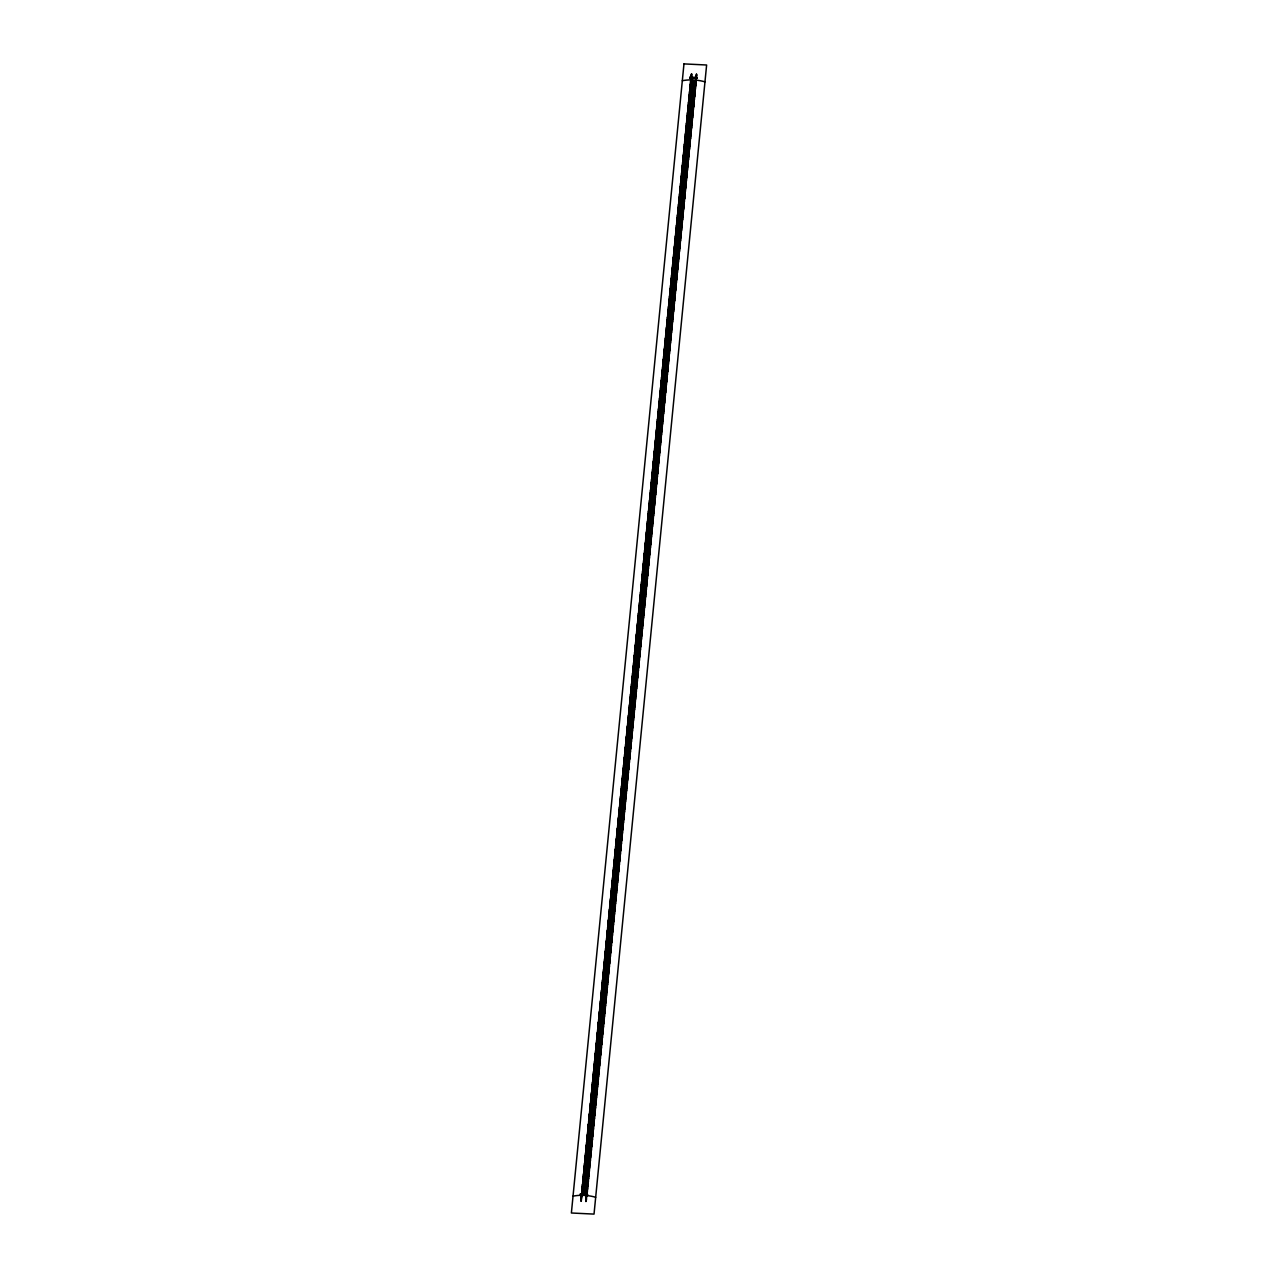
<?xml version="1.0" encoding="UTF-8"?>
<svg xmlns="http://www.w3.org/2000/svg" width="1278" height="1278" viewBox="0 0 1278 1278"><rect width="100%" height="100%" fill="white"/><g stroke="black" fill="none" stroke-linecap="round" stroke-linejoin="round"><path stroke-width="1.5" d="M690.887 77.383L690.855 80.354M695.855 78.006L696.015 80.594M581.698 1195.761L581.378 1200.521M586.171 1196.959L586.235 1195.968M586.554 1195.984L586.314 1200.202L586.41 1198.54M691.222 79.204L690.807 80.418M581.139 1199.946L581.362 1195.218M586.203 1196.911L585.995 1200.186M695.967 80.674L695.695 78.677M580.42 1193.94L587.417 1194.275L580.42 1193.94L580.484 1194.818L587.497 1194.898L580.484 1194.818M689.816 77.479L696.829 77.559L696.893 78.437L689.816 77.479L696.829 77.559M689.848 77.223L689.992 78.389M581.889 1194.946L580.659 1193.86L581.634 1193.588M581.618 1193.716L587.289 1193.205C586.506 1197.566 587.225 1191.623 586.107 1195.042M691.478 73.868L581.043 1201.352L691.813 74.044M585.899 1200.745L585.979 1200.058M586.442 1194.579L586.746 1195.186M696.047 76.408L696.446 78.437M696.334 74.108L585.899 1201.576L696.67 74.284M587.081 1195.234L586.346 1193.812M696.893 78.437L689.928 77.846M691.206 76.392L691.35 74.939M696.366 76.632L696.526 75.37L696.302 77.159M691.19 76.169L691.031 77.431M691.51 76.185L691.35 77.447M691.446 76.92L691.414 74.252M695.983 77.143L696.574 74.507M690.887 78.789L690.36 77.718L690.855 78.597M587.017 1194.61L586.458 1193.78M581.65 1194.515L581.378 1195.313M581.57 1194.93L582.001 1194.515M696.031 78.581L696.19 77.399M690.567 78.629L690.727 78.629M690.887 77.846L690.056 78.341M580.963 1194.179L581.65 1195.489M695.727 79.028L695.823 78.565M690.791 76.984L691.174 78.07M695.631 77.223L696.047 79.044M581.538 1193.572L587.321 1193.987M581.666 1195.904L581.634 1194.259M695.663 76.952L695.695 78.277M587.417 1194.275L587.465 1195.17M586.139 1194.754L586.522 1196.128M581.282 1194.515L581.346 1195.889M682.324 80.738A24.49 11.502 5.6 0 1 704.977 81.84M573.023 1196.16A24.49 11.502 5.6 0 1 595.676 1197.262M683.97 63.9L571.378 1212.998L594.03 1214.1L706.622 65.002L683.97 63.9M581.73 1191.527L587.353 1192.438L581.73 1191.527M581.873 1190.138L587.497 1191.048L581.873 1190.138M582.001 1188.732L587.624 1189.658L582.001 1188.732M582.145 1187.342L587.768 1188.252L582.145 1187.342M582.273 1185.936L587.896 1186.863L582.273 1185.936M582.417 1184.546L588.04 1185.457L582.417 1184.546M582.544 1183.156L588.184 1184.067L582.544 1183.156M582.688 1181.751L588.311 1182.677L582.688 1181.751M582.832 1180.361L588.455 1181.271L582.832 1180.361M582.96 1178.955L588.583 1179.882L582.96 1178.955M583.103 1177.565L588.727 1178.492L583.103 1177.565M583.231 1176.175L588.854 1177.086L583.231 1176.175M583.375 1174.77L588.998 1175.696L583.375 1174.77M583.503 1173.38L589.142 1174.29L583.503 1173.38M583.647 1171.99L589.27 1172.9L583.647 1171.99M583.79 1170.584L589.414 1171.511L583.79 1170.584M583.918 1169.194L589.541 1170.105L583.918 1169.194M584.062 1167.788L589.685 1168.715L584.062 1167.788M584.19 1166.399L589.813 1167.309L584.19 1166.399M584.334 1165.009L589.957 1165.919L584.334 1165.009M584.461 1163.603L590.085 1164.53L584.461 1163.603M584.605 1162.213L590.228 1163.124L584.605 1162.213M584.733 1160.807L590.372 1161.734L584.733 1160.807M584.877 1159.418L590.5 1160.328L584.877 1159.418M585.02 1158.028L590.644 1158.938L585.02 1158.028M585.148 1156.622L590.771 1157.548L585.148 1156.622M585.292 1155.232L590.915 1156.143L585.292 1155.232M585.42 1153.826L591.043 1154.753L585.42 1153.826M585.564 1152.436L591.187 1153.363L585.564 1152.436M585.691 1151.047L591.331 1151.957L585.691 1151.047M585.835 1149.641L591.458 1150.567L585.835 1149.641M585.979 1148.251L591.602 1149.162L585.979 1148.251M586.107 1146.861L591.73 1147.772L586.107 1146.861M586.251 1145.455L591.874 1146.382L586.251 1145.455M586.378 1144.066L592.002 1144.976L586.378 1144.066M586.522 1142.66L592.145 1143.586L586.522 1142.66M586.65 1141.27L592.273 1142.181L586.65 1141.27M586.794 1139.88L592.417 1140.791L586.794 1139.88M586.921 1138.474L592.561 1139.401L586.921 1138.474M587.065 1137.085L592.688 1137.995L587.065 1137.085M587.209 1135.679L592.832 1136.605L587.209 1135.679M587.337 1134.289L592.96 1135.199L587.337 1134.289M587.481 1132.899L593.104 1133.81L587.481 1132.899M587.608 1131.493L593.232 1132.42L587.608 1131.493M587.752 1130.103L593.375 1131.014L587.752 1130.103M587.88 1128.714L593.519 1129.624L587.88 1128.714M588.024 1127.308L593.647 1128.234L588.024 1127.308M588.168 1125.918L593.791 1126.829L588.168 1125.918M588.295 1124.512L593.919 1125.439L588.295 1124.512M588.439 1123.122L594.062 1124.033L588.439 1123.122M588.567 1121.733L594.19 1122.643L588.567 1121.733M588.711 1120.327L594.334 1121.253L588.711 1120.327M588.838 1118.937L594.462 1119.847L588.838 1118.937M588.982 1117.531L594.605 1118.458L588.982 1117.531M589.11 1116.141L594.749 1117.052L589.11 1116.141M589.254 1114.751L594.877 1115.662L589.254 1114.751M589.398 1113.346L595.021 1114.272L589.398 1113.346M589.525 1111.956L595.149 1112.866L589.525 1111.956M589.669 1110.55L595.292 1111.477L589.669 1110.55M589.797 1109.16L595.42 1110.087L589.797 1109.16M589.941 1107.77L595.564 1108.681L589.941 1107.77M590.069 1106.365L595.708 1107.291L590.069 1106.365M590.212 1104.975L595.836 1105.885L590.212 1104.975M590.356 1103.585L595.979 1104.496L590.356 1103.585M590.484 1102.179L596.107 1103.106L590.484 1102.179M590.628 1100.789L596.251 1101.7L590.628 1100.789M590.755 1099.384L596.379 1100.31L590.755 1099.384M590.899 1097.994L596.522 1098.904L590.899 1097.994M591.027 1096.604L596.65 1097.514L591.027 1096.604M591.171 1095.198L596.794 1096.125L591.171 1095.198M591.299 1093.808L596.938 1094.719L591.299 1093.808M591.442 1092.402L597.066 1093.329L591.442 1092.402M591.586 1091.013L597.209 1091.923L591.586 1091.013M591.714 1089.623L597.337 1090.533L591.714 1089.623M591.858 1088.217L597.481 1089.144L591.858 1088.217M591.986 1086.827L597.609 1087.738L591.986 1086.827M592.129 1085.421L597.753 1086.348L592.129 1085.421M592.257 1084.032L597.896 1084.958L592.257 1084.032M592.401 1082.642L598.024 1083.552L592.401 1082.642M592.545 1081.236L598.168 1082.162L592.545 1081.236M592.673 1079.846L598.296 1080.757L592.673 1079.846M592.816 1078.456L598.439 1079.367L592.816 1078.456M592.944 1077.05L598.567 1077.977L592.944 1077.05M593.088 1075.661L598.711 1076.571L593.088 1075.661M593.216 1074.255L598.839 1075.181L593.216 1074.255M593.359 1072.865L598.983 1073.776L593.359 1072.865M593.487 1071.475L599.126 1072.386L593.487 1071.475M593.631 1070.069L599.254 1070.996L593.631 1070.069M593.775 1068.68L599.398 1069.59L593.775 1068.68M593.903 1067.274L599.526 1068.2L593.903 1067.274M594.046 1065.884L599.67 1066.795L594.046 1065.884M594.174 1064.494L599.797 1065.405L594.174 1064.494M594.318 1063.088L599.941 1064.015L594.318 1063.088M594.446 1061.698L600.085 1062.609L594.446 1061.698M594.589 1060.309L600.213 1061.219L594.589 1060.309M594.733 1058.903L600.356 1059.829L594.733 1058.903M594.861 1057.513L600.484 1058.424L594.861 1057.513M595.005 1056.107L600.628 1057.034L595.005 1056.107M595.133 1054.717L600.756 1055.628L595.133 1054.717M595.276 1053.328L600.9 1054.238L595.276 1053.328M595.404 1051.922L601.027 1052.848L595.404 1051.922M595.548 1050.532L601.171 1051.443L595.548 1050.532M595.676 1049.126L601.315 1050.053L595.676 1049.126M595.82 1047.736L601.443 1048.647L595.82 1047.736M595.963 1046.347L601.587 1047.257L595.963 1046.347M596.091 1044.941L601.714 1045.867L596.091 1044.941M596.235 1043.551L601.858 1044.461L596.235 1043.551M596.363 1042.145L601.986 1043.072L596.363 1042.145M596.506 1040.755L602.13 1041.682L596.506 1040.755M596.634 1039.365L602.273 1040.276L596.634 1039.365M596.778 1037.96L602.401 1038.886L596.778 1037.96M596.922 1036.57L602.545 1037.48L596.922 1036.57M597.05 1035.18L602.673 1036.091L597.05 1035.18M597.193 1033.774L602.817 1034.701L597.193 1033.774M597.321 1032.384L602.944 1033.295L597.321 1032.384M597.465 1030.979L603.088 1031.905L597.465 1030.979M597.593 1029.589L603.216 1030.499L597.593 1029.589M597.737 1028.199L603.36 1029.11L597.737 1028.199M597.864 1026.793L603.504 1027.72L597.864 1026.793M598.008 1025.403L603.631 1026.314L598.008 1025.403M598.152 1023.997L603.775 1024.924L598.152 1023.997M598.28 1022.608L603.903 1023.518L598.28 1022.608M598.423 1021.218L604.047 1022.128L598.423 1021.218M598.551 1019.812L604.174 1020.739L598.551 1019.812M598.695 1018.422L604.318 1019.333L598.695 1018.422M598.823 1017.016L604.462 1017.943L598.823 1017.016M598.967 1015.627L604.59 1016.553L598.967 1015.627M599.11 1014.237L604.734 1015.147L599.11 1014.237M599.238 1012.831L604.861 1013.758L599.238 1012.831M599.382 1011.441L605.005 1012.352L599.382 1011.441M599.51 1010.051L605.133 1010.962L599.51 1010.051M599.654 1008.646L605.277 1009.572L599.654 1008.646M599.781 1007.256L605.405 1008.166L599.781 1007.256M599.925 1005.85L605.548 1006.776L599.925 1005.85M600.053 1004.46L605.692 1005.371L600.053 1004.46M600.197 1003.07L605.82 1003.981L600.197 1003.07M600.341 1001.664L605.964 1002.591L600.341 1001.664M600.468 1000.275L606.091 1001.185L600.468 1000.275M600.612 998.869L606.235 999.795L600.612 998.869M600.74 997.479L606.363 998.406L600.74 997.479M600.884 996.089L606.507 997L600.884 996.089M601.011 994.683L606.651 995.61L601.011 994.683M601.155 993.294L606.778 994.204L601.155 993.294M601.299 991.904L606.922 992.814L601.299 991.904M601.427 990.498L607.05 991.424L601.427 990.498M601.571 989.108L607.194 990.019L601.571 989.108M601.698 987.702L607.322 988.629L601.698 987.702M601.842 986.312L607.465 987.223L601.842 986.312M601.97 984.923L607.593 985.833L601.97 984.923M602.114 983.517L607.737 984.443L602.114 983.517M602.242 982.127L607.881 983.038L602.242 982.127M602.385 980.721L608.009 981.648L602.385 980.721M602.529 979.331L608.152 980.242L602.529 979.331M602.657 977.942L608.28 978.852L602.657 977.942M602.801 976.536L608.424 977.462L602.801 976.536M602.928 975.146L608.552 976.057L602.928 975.146M603.072 973.74L608.695 974.667L603.072 973.74M603.2 972.35L608.839 973.277L603.2 972.35M603.344 970.96L608.967 971.871L603.344 970.96M603.488 969.555L609.111 970.481L603.488 969.555M603.615 968.165L609.239 969.075L603.615 968.165M603.759 966.775L609.382 967.686L603.759 966.775M603.887 965.369L609.51 966.296L603.887 965.369M604.031 963.979L609.654 964.89L604.031 963.979M604.159 962.574L609.782 963.5L604.159 962.574M604.302 961.184L609.925 962.094L604.302 961.184M604.43 959.794L610.069 960.705L604.43 959.794M604.574 958.388L610.197 959.315L604.574 958.388M604.718 956.998L610.341 957.909L604.718 956.998M604.845 955.593L610.469 956.519L604.845 955.593M604.989 954.203L610.612 955.113L604.989 954.203M605.117 952.813L610.74 953.723L605.117 952.813M605.261 951.407L610.884 952.334L605.261 951.407M605.389 950.017L611.028 950.928L605.389 950.017M605.532 948.627L611.156 949.538L605.532 948.627M605.676 947.222L611.299 948.148L605.676 947.222M605.804 945.832L611.427 946.742L605.804 945.832M605.948 944.426L611.571 945.353L605.948 944.426M606.076 943.036L611.699 943.947L606.076 943.036M606.219 941.646L611.842 942.557L606.219 941.646M606.347 940.241L611.97 941.167L606.347 940.241M606.491 938.851L612.114 939.761L606.491 938.851M606.619 937.445L612.258 938.371L606.619 937.445M606.762 936.055L612.386 936.966L606.762 936.055M606.906 934.665L612.529 935.576L606.906 934.665M607.034 933.26L612.657 934.186L607.034 933.26M607.178 931.87L612.801 932.78L607.178 931.87M607.306 930.464L612.929 931.39L607.306 930.464M607.449 929.074L613.073 930.001L607.449 929.074M607.577 927.684L613.216 928.595L607.577 927.684M607.721 926.278L613.344 927.205L607.721 926.278M607.865 924.889L613.488 925.799L607.865 924.889M607.993 923.499L613.616 924.409L607.993 923.499M608.136 922.093L613.76 923.02L608.136 922.093M608.264 920.703L613.887 921.614L608.264 920.703M608.408 919.297L614.031 920.224L608.408 919.297M608.536 917.908L614.159 918.818L608.536 917.908M608.679 916.518L614.303 917.428L608.679 916.518M608.807 915.112L614.446 916.038L608.807 915.112M608.951 913.722L614.574 914.633L608.951 913.722M609.095 912.316L614.718 913.243L609.095 912.316M609.223 910.926L614.846 911.837L609.223 910.926M609.366 909.537L614.99 910.447L609.366 909.537M609.494 908.131L615.117 909.057L609.494 908.131M609.638 906.741L615.261 907.652L609.638 906.741M609.766 905.335L615.405 906.262L609.766 905.335M609.91 903.945L615.533 904.872L609.91 903.945M610.053 902.556L615.676 903.466L610.053 902.556M610.181 901.15L615.804 902.076L610.181 901.15M610.325 899.76L615.948 900.67L610.325 899.76M610.453 898.37L616.076 899.281L610.453 898.37M610.596 896.964L616.22 897.891L610.596 896.964M610.724 895.574L616.347 896.485L610.724 895.574M610.868 894.169L616.491 895.095L610.868 894.169M610.996 892.779L616.635 893.689L610.996 892.779M611.14 891.389L616.763 892.3L611.14 891.389M611.283 889.983L616.907 890.91L611.283 889.983M611.411 888.593L617.034 889.504L611.411 888.593M611.555 887.188L617.178 888.114L611.555 887.188M611.683 885.798L617.306 886.708L611.683 885.798M611.827 884.408L617.45 885.319L611.827 884.408M611.954 883.002L617.593 883.929L611.954 883.002M612.098 881.612L617.721 882.523L612.098 881.612M612.242 880.222L617.865 881.133L612.242 880.222M612.37 878.817L617.993 879.743L612.37 878.817M612.513 877.427L618.137 878.337L612.513 877.427M612.641 876.021L618.264 876.948L612.641 876.021M612.785 874.631L618.408 875.542L612.785 874.631M612.913 873.241L618.536 874.152L612.913 873.241M613.057 871.836L618.68 872.762L613.057 871.836M613.2 870.446L618.824 871.356L613.2 870.446M613.328 869.04L618.951 869.967L613.328 869.04M613.472 867.65L619.095 868.561L613.472 867.65M613.6 866.26L619.223 867.171L613.6 866.26M613.744 864.855L619.367 865.781L613.744 864.855M613.871 863.465L619.495 864.375L613.871 863.465M614.015 862.059L619.638 862.985L614.015 862.059M614.143 860.669L619.782 861.596L614.143 860.669M614.287 859.279L619.91 860.19L614.287 859.279M614.43 857.873L620.054 858.8L614.43 857.873M614.558 856.484L620.181 857.394L614.558 856.484M614.702 855.094L620.325 856.004L614.702 855.094M614.83 853.688L620.453 854.615L614.83 853.688M614.974 852.298L620.597 853.209L614.974 852.298M615.101 850.892L620.725 851.819L615.101 850.892M615.245 849.503L620.868 850.413L615.245 849.503M615.389 848.113L621.012 849.023L615.389 848.113M615.517 846.707L621.14 847.634L615.517 846.707M615.661 845.317L621.284 846.228L615.661 845.317M615.788 843.911L621.412 844.838L615.788 843.911M615.932 842.521L621.555 843.432L615.932 842.521M616.06 841.132L621.683 842.042L616.06 841.132M616.204 839.726L621.827 840.652L616.204 839.726M616.331 838.336L621.971 839.247L616.331 838.336M616.475 836.93L622.098 837.857L616.475 836.93M616.619 835.54L622.242 836.467L616.619 835.54M616.747 834.151L622.37 835.061L616.747 834.151M616.891 832.745L622.514 833.671L616.891 832.745M617.018 831.355L622.642 832.266L617.018 831.355M617.162 829.965L622.785 830.876L617.162 829.965M617.29 828.559L622.913 829.486L617.29 828.559M617.434 827.17L623.057 828.08L617.434 827.17M617.578 825.764L623.201 826.69L617.578 825.764M617.705 824.374L623.329 825.284L617.705 824.374M617.849 822.984L623.472 823.895L617.849 822.984M617.977 821.578L623.6 822.505L617.977 821.578M618.121 820.188L623.744 821.099L618.121 820.188M618.248 818.783L623.872 819.709L618.248 818.783M618.392 817.393L624.015 818.319L618.392 817.393M618.52 816.003L624.159 816.914L618.52 816.003M618.664 814.597L624.287 815.524L618.664 814.597M618.808 813.207L624.431 814.118L618.808 813.207M618.935 811.818L624.559 812.728L618.935 811.818M619.079 810.412L624.702 811.338L619.079 810.412M619.207 809.022L624.83 809.933L619.207 809.022M619.351 807.616L624.974 808.543L619.351 807.616M619.479 806.226L625.102 807.137L619.479 806.226M619.622 804.836L625.246 805.747L619.622 804.836M619.766 803.431L625.389 804.357L619.766 803.431M619.894 802.041L625.517 802.951L619.894 802.041M620.038 800.635L625.661 801.562L620.038 800.635M620.165 799.245L625.789 800.156L620.165 799.245M620.309 797.855L625.932 798.766L620.309 797.855M620.437 796.45L626.06 797.376L620.437 796.45M620.581 795.06L626.204 795.97L620.581 795.06M620.709 793.654L626.348 794.581L620.709 793.654M620.852 792.264L626.476 793.191L620.852 792.264M620.996 790.874L626.619 791.785L620.996 790.874M621.124 789.469L626.747 790.395L621.124 789.469M621.268 788.079L626.891 788.989L621.268 788.079M621.396 786.689L627.019 787.599L621.396 786.689M621.539 785.283L627.163 786.21L621.539 785.283M621.667 783.893L627.29 784.804L621.667 783.893M621.811 782.487L627.434 783.414L621.811 782.487M621.955 781.098L627.578 782.008L621.955 781.098M622.082 779.708L627.706 780.618L622.082 779.708M622.226 778.302L627.849 779.229L622.226 778.302M622.354 776.912L627.977 777.823L622.354 776.912M622.498 775.506L628.121 776.433L622.498 775.506M622.626 774.117L628.249 775.027L622.626 774.117M622.769 772.727L628.393 773.637L622.769 772.727M622.897 771.321L628.536 772.247L622.897 771.321M623.041 769.931L628.664 770.842L623.041 769.931M623.185 768.541L628.808 769.452L623.185 768.541M623.313 767.135L628.936 768.062L623.313 767.135M623.456 765.746L629.08 766.656L623.456 765.746M623.584 764.34L629.207 765.266L623.584 764.34M623.728 762.95L629.351 763.861L623.728 762.95M623.856 761.56L629.479 762.471L623.856 761.56M623.999 760.154L629.623 761.081L623.999 760.154M624.143 758.765L629.766 759.675L624.143 758.765M624.271 757.359L629.894 758.285L624.271 757.359M624.415 755.969L630.038 756.88L624.415 755.969M624.543 754.579L630.166 755.49L624.543 754.579M624.686 753.173L630.31 754.1L624.686 753.173M624.814 751.784L630.437 752.694L624.814 751.784M624.958 750.378L630.581 751.304L624.958 750.378M625.086 748.988L630.725 749.914L625.086 748.988M625.23 747.598L630.853 748.509L625.23 747.598M625.373 746.192L630.997 747.119L625.373 746.192M625.501 744.802L631.124 745.713L625.501 744.802M625.645 743.413L631.268 744.323L625.645 743.413M625.773 742.007L631.396 742.933L625.773 742.007M625.916 740.617L631.54 741.528L625.916 740.617M626.044 739.211L631.667 740.138L626.044 739.211M626.188 737.821L631.811 738.732L626.188 737.821M626.332 736.432L631.955 737.342L626.332 736.432M626.46 735.026L632.083 735.952L626.46 735.026M626.603 733.636L632.227 734.546L626.603 733.636M626.731 732.23L632.354 733.157L626.731 732.23M626.875 730.84L632.498 731.751L626.875 730.84M627.003 729.45L632.626 730.361L627.003 729.45M627.147 728.045L632.77 728.971L627.147 728.045M627.274 726.655L632.914 727.565L627.274 726.655M627.418 725.249L633.041 726.176L627.418 725.249M627.562 723.859L633.185 724.786L627.562 723.859M627.69 722.469L633.313 723.38L627.69 722.469M627.833 721.064L633.457 721.99L627.833 721.064M627.961 719.674L633.584 720.584L627.961 719.674M628.105 718.284L633.728 719.194L628.105 718.284M628.233 716.878L633.872 717.805L628.233 716.878M628.377 715.488L634 716.399L628.377 715.488M628.52 714.082L634.144 715.009L628.52 714.082M628.648 712.693L634.271 713.603L628.648 712.693M628.792 711.303L634.415 712.213L628.792 711.303M628.92 709.897L634.543 710.824L628.92 709.897M629.064 708.507L634.687 709.418L629.064 708.507M629.191 707.101L634.815 708.028L629.191 707.101M629.335 705.712L634.958 706.622L629.335 705.712M629.463 704.322L635.102 705.232L629.463 704.322M629.607 702.916L635.23 703.843L629.607 702.916M629.75 701.526L635.374 702.437L629.75 701.526M629.878 700.136L635.501 701.047L629.878 700.136M630.022 698.731L635.645 699.657L630.022 698.731M630.15 697.341L635.773 698.251L630.15 697.341M630.294 695.935L635.917 696.861L630.294 695.935M630.421 694.545L636.061 695.456L630.421 694.545M630.565 693.155L636.188 694.066L630.565 693.155M630.709 691.749L636.332 692.676L630.709 691.749M630.837 690.36L636.46 691.27L630.837 690.36M630.981 688.954L636.604 689.88L630.981 688.954M631.108 687.564L636.732 688.475L631.108 687.564M631.252 686.174L636.875 687.085L631.252 686.174M631.38 684.768L637.003 685.695L631.38 684.768M631.524 683.379L637.147 684.289L631.524 683.379M631.651 681.973L637.291 682.899L631.651 681.973M631.795 680.583L637.418 681.509L631.795 680.583M631.939 679.193L637.562 680.104L631.939 679.193M632.067 677.787L637.69 678.714L632.067 677.787M632.211 676.397L637.834 677.308L632.211 676.397M632.338 675.008L637.962 675.918L632.338 675.008M632.482 673.602L638.105 674.528L632.482 673.602M632.61 672.212L638.249 673.123L632.61 672.212M632.754 670.806L638.377 671.733L632.754 670.806M632.898 669.416L638.521 670.327L632.898 669.416M633.025 668.027L638.649 668.937L633.025 668.027M633.169 666.621L638.792 667.547L633.169 666.621M633.297 665.231L638.92 666.142L633.297 665.231M633.441 663.825L639.064 664.752L633.441 663.825M633.568 662.435L639.192 663.346L633.568 662.435M633.712 661.045L639.335 661.956L633.712 661.045M633.84 659.64L639.479 660.566L633.84 659.64M633.984 658.25L639.607 659.16L633.984 658.25M634.128 656.844L639.751 657.771L634.128 656.844M634.255 655.454L639.879 656.381L634.255 655.454M634.399 654.064L640.022 654.975L634.399 654.064M634.527 652.659L640.15 653.585L634.527 652.659M634.671 651.269L640.294 652.179L634.671 651.269M634.799 649.879L640.438 650.79L634.799 649.879M634.942 648.473L640.566 649.4L634.942 648.473M635.086 647.083L640.709 647.994L635.086 647.083M635.214 645.678L640.837 646.604L635.214 645.678M635.358 644.288L640.981 645.198L635.358 644.288M635.486 642.898L641.109 643.808L635.486 642.898M635.629 641.492L641.252 642.419L635.629 641.492M635.757 640.102L641.38 641.013L635.757 640.102M635.901 638.696L641.524 639.623L635.901 638.696M636.029 637.307L641.668 638.233L636.029 637.307M636.172 635.917L641.796 636.827L636.172 635.917M636.316 634.511L641.939 635.438L636.316 634.511M636.444 633.121L642.067 634.032L636.444 633.121M636.588 631.731L642.211 632.642L636.588 631.731M636.716 630.326L642.339 631.252L636.716 630.326M636.859 628.936L642.483 629.846L636.859 628.936M636.987 627.53L642.626 628.456L636.987 627.53M637.131 626.14L642.754 627.051L637.131 626.14M637.275 624.75L642.898 625.661L637.275 624.75M637.402 623.344L643.026 624.271L637.402 623.344M637.546 621.955L643.169 622.865L637.546 621.955M637.674 620.549L643.297 621.475L637.674 620.549M637.818 619.159L643.441 620.07L637.818 619.159M637.946 617.769L643.569 618.68L637.946 617.769M638.089 616.363L643.713 617.29L638.089 616.363M638.217 614.974L643.856 615.884L638.217 614.974M638.361 613.568L643.984 614.494L638.361 613.568M638.505 612.178L644.128 613.105L638.505 612.178M638.633 610.788L644.256 611.699L638.633 610.788M638.776 609.382L644.4 610.309L638.776 609.382M638.904 607.993L644.527 608.903L638.904 607.993M639.048 606.603L644.671 607.513L639.048 606.603M639.176 605.197L644.815 606.123L639.176 605.197M639.319 603.807L644.943 604.718L639.319 603.807M639.463 602.401L645.086 603.328L639.463 602.401M639.591 601.011L645.214 601.922L639.591 601.011M639.735 599.622L645.358 600.532L639.735 599.622M639.863 598.216L645.486 599.142L639.863 598.216M640.006 596.826L645.63 597.737L640.006 596.826M640.134 595.42L645.757 596.347L640.134 595.42M640.278 594.03L645.901 594.941L640.278 594.03M640.406 592.641L646.045 593.551L640.406 592.641M640.55 591.235L646.173 592.161L640.55 591.235M640.693 589.845L646.317 590.755L640.693 589.845M640.821 588.455L646.444 589.366L640.821 588.455M640.965 587.049L646.588 587.976L640.965 587.049M641.093 585.659L646.716 586.57L641.093 585.659M641.236 584.254L646.86 585.18L641.236 584.254M641.364 582.864L647.003 583.774L641.364 582.864M641.508 581.474L647.131 582.385L641.508 581.474M641.652 580.068L647.275 580.995L641.652 580.068M641.78 578.678L647.403 579.589L641.78 578.678M641.923 577.273L647.547 578.199L641.923 577.273M642.051 575.883L647.674 576.793L642.051 575.883M642.195 574.493L647.818 575.404L642.195 574.493M642.323 573.087L647.946 574.014L642.323 573.087M642.467 571.697L648.09 572.608L642.467 571.697M642.594 570.292L648.234 571.218L642.594 570.292M642.738 568.902L648.361 569.828L642.738 568.902M642.882 567.512L648.505 568.422L642.882 567.512M643.01 566.106L648.633 567.033L643.01 566.106M643.154 564.716L648.777 565.627L643.154 564.716M643.281 563.326L648.904 564.237L643.281 563.326M643.425 561.921L649.048 562.847L643.425 561.921M643.553 560.531L649.192 561.441L643.553 560.531M643.697 559.125L649.32 560.052L643.697 559.125M643.84 557.735L649.464 558.646L643.84 557.735M643.968 556.345L649.591 557.256L643.968 556.345M644.112 554.94L649.735 555.866L644.112 554.94M644.24 553.55L649.863 554.46L644.24 553.55M644.384 552.144L650.007 553.07L644.384 552.144M644.511 550.754L650.135 551.665L644.511 550.754M644.655 549.364L650.278 550.275L644.655 549.364M644.783 547.958L650.422 548.885L644.783 547.958M644.927 546.569L650.55 547.479L644.927 546.569M645.071 545.163L650.694 546.089L645.071 545.163M645.198 543.773L650.821 544.7L645.198 543.773M645.342 542.383L650.965 543.294L645.342 542.383M645.47 540.977L651.093 541.904L645.47 540.977M645.614 539.588L651.237 540.498L645.614 539.588M645.741 538.198L651.381 539.108L645.741 538.198M645.885 536.792L651.508 537.719L645.885 536.792M646.029 535.402L651.652 536.313L646.029 535.402M646.157 533.996L651.78 534.923L646.157 533.996M646.301 532.606L651.924 533.517L646.301 532.606M646.428 531.217L652.052 532.127L646.428 531.217M646.572 529.811L652.195 530.737L646.572 529.811M646.7 528.421L652.323 529.332L646.7 528.421M646.844 527.015L652.467 527.942L646.844 527.015M646.972 525.625L652.611 526.536L646.972 525.625M647.115 524.236L652.739 525.146L647.115 524.236M647.259 522.83L652.882 523.756L647.259 522.83M647.387 521.44L653.01 522.351L647.387 521.44M647.531 520.05L653.154 520.961L647.531 520.05M647.658 518.644L653.282 519.571L647.658 518.644M647.802 517.255L653.425 518.165L647.802 517.255M647.93 515.849L653.569 516.775L647.93 515.849M648.074 514.459L653.697 515.369L648.074 514.459M648.218 513.069L653.841 513.98L648.218 513.069M648.345 511.663L653.969 512.59L648.345 511.663M648.489 510.273L654.112 511.184L648.489 510.273M648.617 508.868L654.24 509.794L648.617 508.868M648.761 507.478L654.384 508.388L648.761 507.478M648.889 506.088L654.512 506.999L648.889 506.088M649.032 504.682L654.655 505.609L649.032 504.682M649.16 503.292L654.799 504.203L649.16 503.292M649.304 501.887L654.927 502.813L649.304 501.887M649.448 500.497L655.071 501.423L649.448 500.497M649.575 499.107L655.199 500.017L649.575 499.107M649.719 497.701L655.342 498.628L649.719 497.701M649.847 496.311L655.47 497.222L649.847 496.311M649.991 494.921L655.614 495.832L649.991 494.921M650.119 493.516L655.758 494.442L650.119 493.516M650.262 492.126L655.886 493.036L650.262 492.126M650.406 490.72L656.029 491.647L650.406 490.72M650.534 489.33L656.157 490.241L650.534 489.33M650.678 487.94L656.301 488.851L650.678 487.94M650.806 486.535L656.429 487.461L650.806 486.535M650.949 485.145L656.572 486.055L650.949 485.145M651.077 483.739L656.7 484.666L651.077 483.739M651.221 482.349L656.844 483.26L651.221 482.349M651.349 480.959L656.988 481.87L651.349 480.959M651.492 479.554L657.116 480.48L651.492 479.554M651.636 478.164L657.259 479.074L651.636 478.164M651.764 476.758L657.387 477.684L651.764 476.758M651.908 475.368L657.531 476.295L651.908 475.368M652.036 473.978L657.659 474.889L652.036 473.978M652.179 472.572L657.803 473.499L652.179 472.572M652.307 471.183L657.946 472.093L652.307 471.183M652.451 469.793L658.074 470.703L652.451 469.793M652.595 468.387L658.218 469.314L652.595 468.387M652.723 466.997L658.346 467.908L652.723 466.997M652.866 465.591L658.489 466.518L652.866 465.591M652.994 464.202L658.617 465.112L652.994 464.202M653.138 462.812L658.761 463.722L653.138 462.812M653.266 461.406L658.889 462.332L653.266 461.406M653.409 460.016L659.033 460.927L653.409 460.016M653.537 458.61L659.176 459.537L653.537 458.61M653.681 457.22L659.304 458.147L653.681 457.22M653.825 455.831L659.448 456.741L653.825 455.831M653.953 454.425L659.576 455.351L653.953 454.425M654.096 453.035L659.72 453.946L654.096 453.035M654.224 451.645L659.847 452.556L654.224 451.645M654.368 450.239L659.991 451.166L654.368 450.239M654.496 448.85L660.135 449.76L654.496 448.85M654.64 447.444L660.263 448.37L654.64 447.444M654.783 446.054L660.406 446.965L654.783 446.054M654.911 444.664L660.534 445.575L654.911 444.664M655.055 443.258L660.678 444.185L655.055 443.258M655.183 441.869L660.806 442.779L655.183 441.869M655.326 440.463L660.95 441.389L655.326 440.463M655.454 439.073L661.077 439.983L655.454 439.073M655.598 437.683L661.221 438.594L655.598 437.683M655.726 436.277L661.365 437.204L655.726 436.277M655.87 434.887L661.493 435.798L655.87 434.887M656.013 433.482L661.637 434.408L656.013 433.482M656.141 432.092L661.764 433.018L656.141 432.092M656.285 430.702L661.908 431.613L656.285 430.702M656.413 429.296L662.036 430.223L656.413 429.296M656.557 427.906L662.18 428.817L656.557 427.906M656.684 426.517L662.323 427.427L656.684 426.517M656.828 425.111L662.451 426.037L656.828 425.111M656.972 423.721L662.595 424.631L656.972 423.721M657.1 422.315L662.723 423.242L657.1 422.315M657.243 420.925L662.867 421.836L657.243 420.925M657.371 419.535L662.994 420.446L657.371 419.535M657.515 418.13L663.138 419.056L657.515 418.13M657.643 416.74L663.266 417.65L657.643 416.74M657.787 415.334L663.41 416.261L657.787 415.334M657.914 413.944L663.554 414.855L657.914 413.944M658.058 412.554L663.681 413.465L658.058 412.554M658.202 411.149L663.825 412.075L658.202 411.149M658.33 409.759L663.953 410.669L658.33 409.759M658.474 408.369L664.097 409.279L658.474 408.369M658.601 406.963L664.225 407.89L658.601 406.963M658.745 405.573L664.368 406.484L658.745 405.573M658.873 404.167L664.512 405.094L658.873 404.167M659.017 402.778L664.64 403.688L659.017 402.778M659.16 401.388L664.784 402.298L659.16 401.388M659.288 399.982L664.911 400.909L659.288 399.982M659.432 398.592L665.055 399.503L659.432 398.592M659.56 397.186L665.183 398.113L659.56 397.186M659.704 395.797L665.327 396.707L659.704 395.797M659.831 394.407L665.455 395.317L659.831 394.407M659.975 393.001L665.598 393.928L659.975 393.001M660.103 391.611L665.742 392.522L660.103 391.611M660.247 390.205L665.87 391.132L660.247 390.205M660.391 388.816L666.014 389.742L660.391 388.816M660.518 387.426L666.142 388.336L660.518 387.426M660.662 386.02L666.285 386.946L660.662 386.02M660.79 384.63L666.413 385.541L660.79 384.63M660.934 383.24L666.557 384.151L660.934 383.24M661.061 381.834L666.701 382.761L661.061 381.834M661.205 380.445L666.828 381.355L661.205 380.445M661.349 379.039L666.972 379.965L661.349 379.039M661.477 377.649L667.1 378.56L661.477 377.649M661.621 376.259L667.244 377.17L661.621 376.259M661.748 374.853L667.372 375.78L661.748 374.853M661.892 373.464L667.515 374.374L661.892 373.464M662.02 372.058L667.643 372.984L662.02 372.058M662.164 370.668L667.787 371.578L662.164 370.668M662.292 369.278L667.931 370.189L662.292 369.278M662.435 367.872L668.059 368.799L662.435 367.872M662.579 366.482L668.202 367.393L662.579 366.482M662.707 365.077L668.33 366.003L662.707 365.077M662.851 363.687L668.474 364.613L662.851 363.687M662.978 362.297L668.602 363.208L662.978 362.297M663.122 360.891L668.745 361.818L663.122 360.891M663.25 359.501L668.889 360.412L663.25 359.501M663.394 358.112L669.017 359.022L663.394 358.112M663.538 356.706L669.161 357.632L663.538 356.706M663.665 355.316L669.289 356.227L663.665 355.316M663.809 353.91L669.432 354.837L663.809 353.91M663.937 352.52L669.56 353.431L663.937 352.52M664.081 351.13L669.704 352.041L664.081 351.13M664.209 349.725L669.832 350.651L664.209 349.725M664.352 348.335L669.976 349.245L664.352 348.335M664.496 346.929L670.119 347.856L664.496 346.929M664.624 345.539L670.247 346.45L664.624 345.539M664.768 344.149L670.391 345.06L664.768 344.149M664.895 342.744L670.519 343.67L664.895 342.744M665.039 341.354L670.662 342.264L665.039 341.354M665.167 339.964L670.79 340.875L665.167 339.964M665.311 338.558L670.934 339.485L665.311 338.558M665.439 337.168L671.078 338.079L665.439 337.168M665.582 335.763L671.206 336.689L665.582 335.763M665.726 334.373L671.349 335.283L665.726 334.373M665.854 332.983L671.477 333.893L665.854 332.983M665.998 331.577L671.621 332.504L665.998 331.577M666.126 330.187L671.749 331.098L666.126 330.187M666.269 328.781L671.893 329.708L666.269 328.781M666.397 327.392L672.02 328.302L666.397 327.392M666.541 326.002L672.164 326.912L666.541 326.002M666.685 324.596L672.308 325.523L666.685 324.596M666.812 323.206L672.436 324.117L666.812 323.206M666.956 321.8L672.579 322.727L666.956 321.8M667.084 320.411L672.707 321.337L667.084 320.411M667.228 319.021L672.851 319.931L667.228 319.021M667.356 317.615L672.979 318.541L667.356 317.615M667.499 316.225L673.123 317.136L667.499 316.225M667.627 314.835L673.266 315.746L667.627 314.835M667.771 313.429L673.394 314.356L667.771 313.429M667.915 312.04L673.538 312.95L667.915 312.04M668.043 310.634L673.666 311.56L668.043 310.634M668.186 309.244L673.81 310.155L668.186 309.244M668.314 307.854L673.937 308.765L668.314 307.854M668.458 306.448L674.081 307.375L668.458 306.448M668.586 305.059L674.209 305.969L668.586 305.059M668.729 303.653L674.353 304.579L668.729 303.653M668.873 302.263L674.496 303.174L668.873 302.263M669.001 300.873L674.624 301.784L669.001 300.873M669.145 299.467L674.768 300.394L669.145 299.467M669.273 298.078L674.896 298.988L669.273 298.078M669.416 296.672L675.04 297.598L669.416 296.672M669.544 295.282L675.167 296.208L669.544 295.282M669.688 293.892L675.311 294.803L669.688 293.892M669.816 292.486L675.455 293.413L669.816 292.486M669.96 291.096L675.583 292.007L669.96 291.096M670.103 289.707L675.727 290.617L670.103 289.707M670.231 288.301L675.854 289.227L670.231 288.301M670.375 286.911L675.998 287.822L670.375 286.911M670.503 285.505L676.126 286.432L670.503 285.505M670.646 284.115L676.27 285.026L670.646 284.115M670.774 282.726L676.397 283.636L670.774 282.726M670.918 281.32L676.541 282.246L670.918 281.32M671.062 279.93L676.685 280.841L671.062 279.93M671.19 278.524L676.813 279.451L671.19 278.524M671.333 277.134L676.957 278.061L671.333 277.134M671.461 275.744L677.084 276.655L671.461 275.744M671.605 274.339L677.228 275.265L671.605 274.339M671.733 272.949L677.356 273.859L671.733 272.949M671.877 271.559L677.5 272.47L671.877 271.559M672.004 270.153L677.644 271.08L672.004 270.153M672.148 268.763L677.771 269.674L672.148 268.763M672.292 267.358L677.915 268.284L672.292 267.358M672.42 265.968L678.043 266.878L672.42 265.968M672.563 264.578L678.187 265.489L672.563 264.578M672.691 263.172L678.314 264.099L672.691 263.172M672.835 261.782L678.458 262.693L672.835 261.782M672.963 260.377L678.586 261.303L672.963 260.377M673.107 258.987L678.73 259.897L673.107 258.987M673.25 257.597L678.874 258.507L673.25 257.597M673.378 256.191L679.001 257.118L673.378 256.191M673.522 254.801L679.145 255.712L673.522 254.801M673.65 253.395L679.273 254.322L673.65 253.395M673.794 252.006L679.417 252.932L673.794 252.006M673.921 250.616L679.545 251.526L673.921 250.616M674.065 249.21L679.688 250.137L674.065 249.21M674.193 247.82L679.832 248.731L674.193 247.82M674.337 246.43L679.96 247.341L674.337 246.43M674.48 245.025L680.104 245.951L674.48 245.025M674.608 243.635L680.231 244.545L674.608 243.635M674.752 242.229L680.375 243.155L674.752 242.229M674.88 240.839L680.503 241.75L674.88 240.839M675.024 239.449L680.647 240.36L675.024 239.449M675.151 238.043L680.775 238.97L675.151 238.043M675.295 236.654L680.918 237.564L675.295 236.654M675.439 235.248L681.062 236.174L675.439 235.248M675.567 233.858L681.19 234.769L675.567 233.858M675.711 232.468L681.334 233.379L675.711 232.468M675.838 231.062L681.462 231.989L675.838 231.062M675.982 229.673L681.605 230.583L675.982 229.673M676.11 228.283L681.733 229.193L676.11 228.283M676.254 226.877L681.877 227.803L676.254 226.877M676.381 225.487L682.021 226.398L676.381 225.487M676.525 224.081L682.148 225.008L676.525 224.081M676.669 222.691L682.292 223.602L676.669 222.691M676.797 221.302L682.42 222.212L676.797 221.302M676.941 219.896L682.564 220.822L676.941 219.896M677.068 218.506L682.692 219.417L677.068 218.506M677.212 217.1L682.835 218.027L677.212 217.1M677.34 215.71L682.963 216.621L677.34 215.71M677.484 214.321L683.107 215.231L677.484 214.321M677.628 212.915L683.251 213.841L677.628 212.915M677.755 211.525L683.379 212.436L677.755 211.525M677.899 210.119L683.522 211.046L677.899 210.119M678.027 208.729L683.65 209.656L678.027 208.729M678.171 207.34L683.794 208.25L678.171 207.34M678.298 205.934L683.922 206.86L678.298 205.934M678.442 204.544L684.065 205.454L678.442 204.544M678.57 203.154L684.209 204.065L678.57 203.154M678.714 201.748L684.337 202.675L678.714 201.748M678.858 200.358L684.481 201.269L678.858 200.358M678.985 198.953L684.609 199.879L678.985 198.953M679.129 197.563L684.752 198.473L679.129 197.563M679.257 196.173L684.88 197.084L679.257 196.173M679.401 194.767L685.024 195.694L679.401 194.767M679.529 193.377L685.152 194.288L679.529 193.377M679.672 191.972L685.296 192.898L679.672 191.972M679.816 190.582L685.439 191.492L679.816 190.582M679.944 189.192L685.567 190.102L679.944 189.192M680.088 187.786L685.711 188.713L680.088 187.786M680.216 186.396L685.839 187.307L680.216 186.396M680.359 184.99L685.982 185.917L680.359 184.99M680.487 183.601L686.11 184.527L680.487 183.601M680.631 182.211L686.254 183.121L680.631 182.211M680.759 180.805L686.398 181.732L680.759 180.805M680.902 179.415L686.526 180.326L680.902 179.415M681.046 178.025L686.669 178.936L681.046 178.025M681.174 176.62L686.797 177.546L681.174 176.62M681.318 175.23L686.941 176.14L681.318 175.23M681.446 173.824L687.069 174.751L681.446 173.824M681.589 172.434L687.213 173.345L681.589 172.434M681.717 171.044L687.356 171.955L681.717 171.044M681.861 169.639L687.484 170.565L681.861 169.639M682.005 168.249L687.628 169.159L682.005 168.249M682.132 166.843L687.756 167.769L682.132 166.843M682.276 165.453L687.899 166.364L682.276 165.453M682.404 164.063L688.027 164.974L682.404 164.063M682.548 162.657L688.171 163.584L682.548 162.657M682.676 161.268L688.299 162.178L682.676 161.268M682.819 159.878L688.443 160.788L682.819 159.878M682.947 158.472L688.586 159.399L682.947 158.472M683.091 157.082L688.714 157.993L683.091 157.082M683.235 155.676L688.858 156.603L683.235 155.676M683.363 154.287L688.986 155.197L683.363 154.287M683.506 152.897L689.13 153.807L683.506 152.897M683.634 151.491L689.257 152.417L683.634 151.491M683.778 150.101L689.401 151.012L683.778 150.101M683.906 148.695L689.545 149.622L683.906 148.695M684.049 147.305L689.673 148.216L684.049 147.305M684.193 145.916L689.816 146.826L684.193 145.916M684.321 144.51L689.944 145.436L684.321 144.51M684.465 143.12L690.088 144.031L684.465 143.12M684.593 141.714L690.216 142.641L684.593 141.714M684.736 140.324L690.36 141.251L684.736 140.324M684.864 138.935L690.487 139.845L684.864 138.935M685.008 137.529L690.631 138.455L685.008 137.529M685.136 136.139L690.775 137.05L685.136 136.139M685.28 134.749L690.903 135.66L685.28 134.749M685.423 133.343L691.047 134.27L685.423 133.343M685.551 131.953L691.174 132.864L685.551 131.953M685.695 130.548L691.318 131.474L685.695 130.548M685.823 129.158L691.446 130.068L685.823 129.158M685.966 127.768L691.59 128.679L685.966 127.768M686.094 126.362L691.733 127.289L686.094 126.362M686.238 124.972L691.861 125.883L686.238 124.972M686.382 123.567L692.005 124.493L686.382 123.567M686.51 122.177L692.133 123.087L686.51 122.177M686.653 120.787L692.277 121.698L686.653 120.787M686.781 119.381L692.404 120.308L686.781 119.381M686.925 117.991L692.548 118.902L686.925 117.991M687.053 116.586L692.676 117.512L687.053 116.586M687.197 115.196L692.82 116.122L687.197 115.196M687.324 113.806L692.964 114.716L687.324 113.806M687.468 112.4L693.091 113.327L687.468 112.4M687.612 111.01L693.235 111.921L687.612 111.01M687.74 109.62L693.363 110.531L687.74 109.62M687.884 108.215L693.507 109.141L687.884 108.215M688.011 106.825L693.635 107.735L688.011 106.825M688.155 105.419L693.778 106.346L688.155 105.419M688.283 104.029L693.922 104.94L688.283 104.029M688.427 102.639L694.05 103.55L688.427 102.639M688.57 101.234L694.194 102.16L688.57 101.234M688.698 99.844L694.321 100.754L688.698 99.844M688.842 98.438L694.465 99.364L688.842 98.438M688.97 97.048L694.593 97.975L688.97 97.048M689.114 95.658L694.737 96.569L689.114 95.658M689.241 94.252L694.865 95.179L689.241 94.252M689.385 92.863L695.008 93.773L689.385 92.863M689.513 91.473L695.152 92.383L689.513 91.473M689.657 90.067L695.28 90.994L689.657 90.067M689.8 88.677L695.424 89.588L689.8 88.677M689.928 87.271L695.551 88.198L689.928 87.271M690.072 85.882L695.695 86.792L690.072 85.882M690.2 84.492L695.823 85.402L690.2 84.492M690.344 83.086L695.967 84.013L690.344 83.086M690.471 81.696L696.111 82.607L690.471 81.696M690.615 80.29L696.238 81.217L690.615 80.29"/></g></svg>
